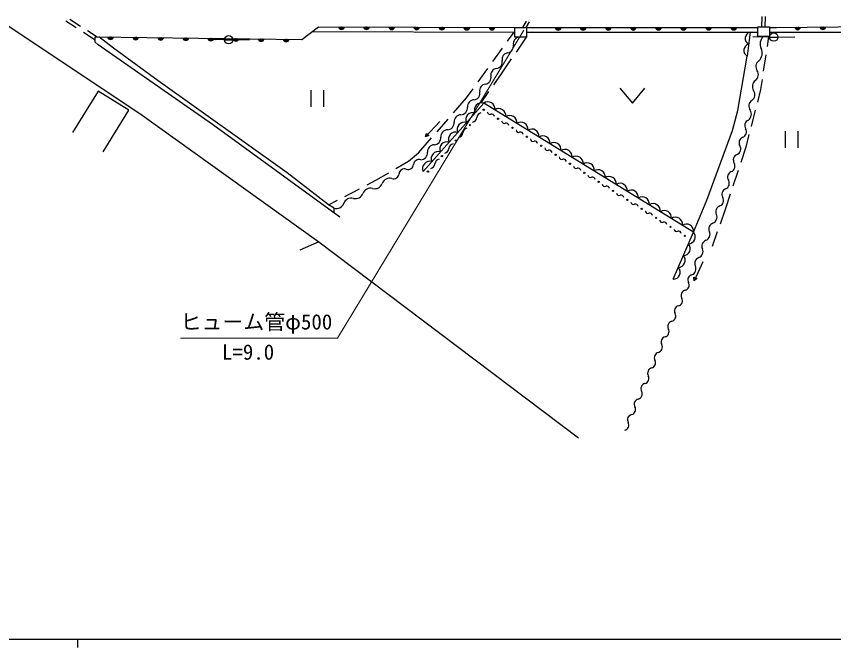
# Model space of a CAD drawing. Units: millimetres, scale not verified. Extents: x 40000 to 680000, y 20000 to 380000.
# Drawn here: x 260696 to 358418, y 204000 to 279505 of the extents above; entities that cross this region are included whole.
import ezdxf
from ezdxf.enums import TextEntityAlignment as Align

# ---------------------------------------------------------------- set-up
doc = ezdxf.new("R2010")
doc.units = ezdxf.units.MM
doc.header["$LTSCALE"] = 1000
for name, color, linetype, lineweight in [('M-BGD', 7, 'Continuous', 25), ('M-STR-HTXT', 7, 'Continuous', 13), ('M-TTL-BAND', 7, 'Continuous', 25)]:
    doc.layers.add(name, color=color, linetype=linetype, lineweight=lineweight)
doc.styles.add('ＭＳ ゴシック', font='')
doc.styles.get('ＭＳ ゴシック').set_extended_font_data('MS Gothic')

msp = doc.modelspace()

# ---------------------------------------------------------------- linework, layer by layer
at = {"layer": 'M-BGD'}
for p, q in [((349834, 278259), (349886, 279505)), ((350218, 278258), (350270, 279504)), ((266609, 278971), (267868, 278157)), ((267103, 279153), (268363, 278338)), ((321650, 278918), (321197, 278159)), ((321647, 278157), (322068, 278867)), ((268708, 277614), (270106, 276710)), ((269203, 277795), (270340, 277060)), ((296096, 277700), (320287, 277604)), ((296841, 278255), (320289, 278163)), ((319430, 276516), (320219, 277604)), ((348424, 277623), (348092, 274744)), ((285586, 276703), (283586, 276719)), ((285586, 276699), (286586, 276699)), ((286586, 276707), (288586, 276739)), ((320482, 275239), (321701, 277011)), ((350757, 277025), (348757, 277041)), ((350629, 277111), (350450, 275904)), ((350757, 277021), (351757, 277021)), ((351757, 277029), (353757, 277062)), ((317669, 274087), (318843, 275706)), ((350303, 274915), (350009, 272937)), ((318697, 272643), (319916, 274415)), ((315907, 271659), (317081, 273278)), ((317770, 271317), (318697, 272643)), ((349862, 271948), (349683, 270742)), ((295913, 270692), (295913, 268692)), ((297413, 270692), (297413, 268692)), ((314530, 269761), (315320, 270849)), ((332853, 270922), (334353, 269122)), ((334353, 269122), (335853, 270922)), ((349683, 270742), (349294, 269236)), ((270484, 270557), (267398, 265612)), ((312976, 267974), (314530, 269761)), ((316269, 269172), (317197, 270498)), ((349043, 268268), (348542, 266332)), ((311331, 266922), (309629, 265091)), ((311007, 265711), (312320, 267220)), ((308796, 263171), (310350, 264957)), ((309629, 265091), (309747, 265493)), ((310022, 265238), (309629, 265091)), ((309747, 265493), (310022, 265238)), ((348292, 265364), (347903, 263859)), ((352633, 265785), (352633, 263785)), ((354133, 265785), (354133, 263785)), ((347903, 263859), (347302, 262031)), ((307601, 262200), (308796, 263171)), ((306078, 261307), (307601, 262200)), ((346989, 261081), (346365, 259181)), ((303693, 259910), (305216, 260802)), ((302630, 259354), (303693, 259910)), ((299971, 257964), (301743, 258891)), ((346052, 258231), (345451, 256403)), ((298022, 256945), (299085, 257501)), ((345451, 256403), (344839, 254666)), ((344507, 253723), (343895, 251985)), ((296849, 252543), (327904, 229109)), ((342766, 250156), (341727, 247882)), ((341727, 247882), (341713, 248301)), ((341713, 248301), (342054, 248145)), ((342054, 248145), (341727, 247882))]:
    msp.add_line(p, q, dxfattribs=at)
for points in [[(257930, 279040), (258785, 278872), (259482, 278540), (275445, 267882), (296849, 252543), (294575, 251547)], [(270106, 277063), (294817, 276745), (296841, 278255)], [(321703, 277599), (322605, 277595), (349337, 277624)], [(321706, 278157), (322606, 278154), (349340, 278182)], [(350754, 277625), (351603, 277626), (362559, 277596)], [(350756, 278184), (351599, 278185), (362639, 278297)], [(299369, 255494), (284141, 266588), (270482, 276078), (270106, 276432), (270106, 277063)], [(298687, 255991), (298694, 256547), (298022, 256945), (293080, 260808), (277655, 271798), (272328, 275714), (270562, 277057)], [(341653, 253710), (343263, 257518), (346325, 265845), (346960, 268234), (348092, 274744)], [(271070, 263320), (274157, 268265), (270484, 270557)], [(339239, 248059), (341653, 253710), (316580, 269130), (309336, 260966)]]:
    msp.add_lwpolyline(points, dxfattribs=at)
for points in [[(320289, 278163), (321706, 278157), (321701, 277011), (320285, 277017)], [(349340, 278261), (350756, 278256), (350752, 277110), (349335, 277116)]]:
    msp.add_lwpolyline(points, close=True, dxfattribs=at)
for centre, radius in [((286086, 276699), 500), ((351257, 277021), 500), ((316580, 268334), 75), ((316580, 268334), 75), ((318298, 267257), 75), ((314912, 266486), 75), ((320015, 266180), 75), ((321733, 265103), 75), ((313245, 264637), 75), ((323450, 264026), 75), ((325168, 262949), 75), ((311577, 262789), 75), ((326886, 261872), 75), ((309909, 260941), 75), ((328603, 260795), 75), ((330321, 259717), 75), ((332038, 258640), 75), ((333756, 257563), 75), ((335474, 256486), 75), ((337191, 255409), 75), ((338909, 254332), 75), ((340626, 253255), 75)]:
    msp.add_circle(centre, radius, dxfattribs=at)
for centre, radius, start, end in [((299566, 278299), 354, 188.57137, 350.97655), ((299566, 278299), 283, 190.79541, 348.75251), ((299566, 278299), 212, 194.54174, 345.00619), ((299566, 278299), 142, 202.25347, 337.29446), ((299566, 278299), 100, 212.57113, 326.9768), ((302566, 278287), 354, 188.57137, 350.97655), ((302566, 278287), 283, 190.79541, 348.75251), ((302566, 278287), 212, 194.54174, 345.00619), ((302566, 278287), 142, 202.25347, 337.29446), ((302566, 278287), 100, 212.57113, 326.9768), ((305566, 278275), 354, 188.57137, 350.97655), ((305566, 278275), 283, 190.79541, 348.75251), ((305566, 278275), 212, 194.54174, 345.00619), ((305566, 278275), 142, 202.25347, 337.29446), ((305566, 278275), 100, 212.57113, 326.9768), ((308566, 278263), 354, 188.57137, 350.97655), ((308566, 278263), 283, 190.79541, 348.75251), ((308566, 278263), 212, 194.54174, 345.00619), ((308566, 278263), 142, 202.25347, 337.29446), ((308566, 278263), 100, 212.57113, 326.9768), ((311566, 278251), 354, 188.57137, 350.97655), ((311566, 278251), 283, 190.79541, 348.75251), ((311566, 278251), 212, 194.54174, 345.00619), ((311566, 278251), 142, 202.25347, 337.29446), ((311566, 278251), 100, 212.57113, 326.9768), ((314565, 278240), 354, 188.57137, 350.97655), ((314565, 278240), 283, 190.79541, 348.75251), ((314565, 278240), 212, 194.54174, 345.00619), ((314565, 278240), 142, 202.25347, 337.29446), ((314565, 278240), 100, 212.57113, 326.9768), ((317565, 278228), 354, 188.57137, 350.97655), ((317565, 278228), 283, 190.79541, 348.75251), ((317565, 278228), 212, 194.54174, 345.00619), ((317565, 278228), 142, 202.25347, 337.29446), ((317565, 278228), 100, 212.57113, 326.9768), ((325473, 278211), 354, 188.8589, 351.26408), ((325473, 278211), 283, 191.08294, 349.04004), ((325473, 278211), 212, 194.82927, 345.29371), ((325473, 278211), 142, 202.54099, 337.58198), ((325473, 278211), 100, 212.85866, 327.26432), ((328473, 278214), 354, 188.8589, 351.26408), ((328473, 278214), 283, 191.08294, 349.04004), ((328473, 278214), 212, 194.82927, 345.29371), ((328473, 278214), 142, 202.54099, 337.58198), ((328473, 278214), 100, 212.85866, 327.26432), ((331473, 278217), 354, 188.8589, 351.26408), ((331473, 278217), 283, 191.08294, 349.04004), ((331473, 278217), 212, 194.82927, 345.29371), ((331473, 278217), 142, 202.54099, 337.58198), ((331473, 278217), 100, 212.85866, 327.26432), ((334473, 278221), 354, 188.8589, 351.26408), ((334473, 278221), 283, 191.08294, 349.04004), ((334473, 278221), 212, 194.82927, 345.29371), ((334473, 278221), 142, 202.54099, 337.58198), ((334473, 278221), 100, 212.85866, 327.26432), ((337473, 278224), 354, 188.8589, 351.26408), ((337473, 278224), 283, 191.08294, 349.04004), ((337473, 278224), 212, 194.82927, 345.29371), ((337473, 278224), 142, 202.54099, 337.58198), ((337473, 278224), 100, 212.85866, 327.26432), ((340473, 278227), 354, 188.8589, 351.26408), ((340473, 278227), 283, 191.08294, 349.04004), ((340473, 278227), 212, 194.82927, 345.29371), ((340473, 278227), 142, 202.54099, 337.58198), ((340473, 278227), 100, 212.85866, 327.26432), ((343473, 278230), 354, 188.8589, 351.26408), ((343473, 278230), 283, 191.08294, 349.04004), ((343473, 278230), 212, 194.82927, 345.29371), ((343473, 278230), 142, 202.54099, 337.58198), ((343473, 278230), 100, 212.85866, 327.26432), ((346473, 278233), 354, 188.8589, 351.26408), ((346473, 278233), 283, 191.08294, 349.04004), ((346473, 278233), 212, 194.82927, 345.29371), ((346473, 278233), 142, 202.54099, 337.58198), ((346473, 278233), 100, 212.85866, 327.26432), ((348614, 276871), 775, 104.20534, 242.643), ((354119, 278265), 354, 189.37875, 351.78392), ((354119, 278265), 283, 191.60278, 349.55989), ((354119, 278265), 212, 195.34911, 345.81356), ((354119, 278265), 142, 203.06084, 338.10183), ((354119, 278265), 100, 213.3785, 327.78417), ((357119, 278295), 354, 189.37875, 351.78392), ((357119, 278295), 283, 191.60278, 349.55989), ((357119, 278295), 212, 195.34911, 345.81356), ((357119, 278295), 142, 203.06084, 338.10183), ((357119, 278295), 100, 213.3785, 327.78417), ((271963, 277093), 354, 188.06155, 350.46673), ((271963, 277093), 283, 190.28559, 348.24269), ((271963, 277093), 212, 194.03192, 344.49637), ((271963, 277093), 142, 201.74365, 336.78464), ((271963, 277093), 100, 212.06131, 326.46697), ((274963, 277054), 354, 188.06155, 350.46673), ((274963, 277054), 283, 190.28559, 348.24269), ((274963, 277054), 212, 194.03192, 344.49637), ((274963, 277054), 142, 201.74365, 336.78464), ((274963, 277054), 100, 212.06131, 326.46697), ((277962, 277016), 354, 188.06155, 350.46673), ((277962, 277016), 283, 190.28559, 348.24269), ((277962, 277016), 212, 194.03192, 344.49637), ((277962, 277016), 142, 201.74365, 336.78464), ((277962, 277016), 100, 212.06131, 326.46697), ((280962, 276977), 354, 188.06155, 350.46673), ((280962, 276977), 283, 190.28559, 348.24269), ((280962, 276977), 212, 194.03192, 344.49637), ((280962, 276977), 142, 201.74365, 336.78464), ((280962, 276977), 100, 212.06131, 326.46697), ((283962, 276939), 354, 188.06155, 350.46673), ((283962, 276939), 283, 190.28559, 348.24269), ((283962, 276939), 212, 194.03192, 344.49637), ((283962, 276939), 142, 201.74365, 336.78464), ((283962, 276939), 100, 212.06131, 326.46697), ((286962, 276900), 354, 188.06155, 350.46673), ((286962, 276900), 283, 190.28559, 348.24269), ((286962, 276900), 212, 194.03192, 344.49637), ((286962, 276900), 142, 201.74365, 336.78464), ((286962, 276900), 100, 212.06131, 326.46697), ((289961, 276862), 354, 188.06155, 350.46673), ((289961, 276862), 283, 190.28559, 348.24269), ((289961, 276862), 212, 194.03192, 344.49637), ((289961, 276862), 142, 201.74365, 336.78464), ((289961, 276862), 100, 212.06131, 326.46697), ((292961, 276823), 354, 188.06155, 350.46673), ((292961, 276823), 283, 190.28559, 348.24269), ((292961, 276823), 212, 194.03192, 344.49637), ((292961, 276823), 142, 201.74365, 336.78464), ((292961, 276823), 100, 212.06131, 326.46697), ((320891, 276235), 786, 97.43361, 191.42159), ((350850, 276202), 1230, 132.21541, 206.56565), ((319349, 275924), 786, 277.43361, 11.42159), ((348449, 275432), 775, 104.20534, 242.643), ((348649, 275101), 1230, 312.21541, 26.56565), ((319552, 274364), 786, 97.43361, 191.42159), ((318011, 274053), 786, 277.43361, 11.42159), ((349960, 273495), 847, 124.82158, 215.184), ((318214, 272494), 786, 97.43361, 191.42159), ((348575, 272519), 847, 304.82158, 35.184), ((316673, 272182), 786, 277.43361, 11.42159), ((349542, 271128), 847, 124.82158, 215.184), ((316876, 270623), 786, 97.43361, 191.42159), ((315335, 270311), 786, 277.43361, 11.42159), ((348158, 270152), 847, 304.82158, 35.184), ((315483, 268686), 846, 93.16036, 183.56024), ((316330, 268310), 858, 73.07429, 203.76715), ((317057, 268426), 850, 352.72413, 124.08944), ((349125, 268761), 847, 124.82158, 215.184), ((313794, 268581), 846, 273.16036, 3.56024), ((315296, 267143), 858, 73.07429, 203.76715), ((316361, 267356), 617, 100.8262, 175.05034), ((317328, 268102), 326, 186.00544, 289.81335), ((317550, 267488), 326, 6.00544, 109.81335), ((318376, 267615), 850, 352.72413, 124.08944), ((347741, 267785), 847, 304.82158, 35.184), ((312197, 266786), 846, 273.16036, 3.56024), ((313887, 266891), 846, 93.16036, 183.56024), ((314261, 265977), 858, 73.07429, 203.76715), ((315131, 267463), 617, 280.8262, 355.05034), ((319046, 267025), 326, 186.00544, 289.81335), ((319696, 266803), 850, 352.72413, 124.08944), ((321015, 265992), 850, 352.72413, 124.08944), ((348490, 266432), 709, 111.99701, 211.28996), ((312291, 265096), 846, 93.16036, 183.56024), ((314693, 265508), 617, 100.8262, 175.05034), ((319267, 266411), 326, 6.00544, 109.81335), ((320763, 265948), 326, 186.00544, 289.81335), ((322335, 265180), 850, 352.72413, 124.08944), ((347278, 265695), 709, 291.99701, 31.28996), ((310601, 264990), 846, 273.16036, 3.56024), ((313226, 264811), 858, 73.07429, 203.76715), ((313464, 265615), 617, 280.8262, 355.05034), ((320985, 265334), 326, 6.00544, 109.81335), ((322481, 264871), 326, 186.00544, 289.81335), ((323655, 264368), 850, 352.72413, 124.08944), ((347809, 264380), 709, 111.99701, 211.28996), ((310694, 263300), 846, 93.16036, 183.56024), ((312191, 263644), 858, 73.07429, 203.76715), ((313026, 263660), 617, 100.8262, 175.05034), ((322702, 264257), 326, 6.00544, 109.81335), ((324974, 263557), 850, 352.72413, 124.08944), ((346597, 263643), 709, 291.99701, 31.28996), ((309005, 263195), 846, 273.16036, 3.56024), ((311156, 262478), 858, 73.07429, 203.76715), ((311796, 263766), 617, 280.8262, 355.05034), ((324199, 263794), 326, 186.00544, 289.81335), ((324420, 263180), 326, 6.00544, 109.81335), ((326294, 262745), 850, 352.72413, 124.08944), ((347128, 262328), 709, 111.99701, 211.28996), ((308840, 261729), 656, 71.15698, 174.68768), ((310122, 261311), 858, 73.07429, 203.76715), ((311358, 261812), 617, 100.8262, 175.05034), ((325916, 262717), 326, 186.00544, 289.81335), ((326137, 262103), 326, 6.00544, 109.81335), ((327614, 261933), 850, 352.72413, 124.08944), ((328933, 261122), 850, 352.72413, 124.08944), ((345916, 261591), 709, 291.99701, 31.28996), ((307110, 260609), 656, 71.15698, 174.68768), ((307533, 261851), 656, 251.15698, 354.68768), ((310128, 261918), 617, 280.8262, 355.05034), ((327634, 261640), 326, 186.00544, 289.81335), ((327855, 261026), 326, 6.00544, 109.81335), ((330253, 260310), 850, 352.72413, 124.08944), ((346447, 260276), 709, 111.99701, 211.28996), ((305344, 259180), 962, 75.06014, 159.57021), ((305803, 260730), 656, 251.15698, 354.68768), ((329351, 260563), 326, 186.00544, 289.81335), ((329573, 259949), 326, 6.00544, 109.81335), ((331572, 259499), 850, 352.72413, 124.08944), ((303540, 259852), 962, 255.06014, 339.57021), ((331069, 259486), 326, 186.00544, 289.81335), ((331290, 258872), 326, 6.00544, 109.81335), ((332892, 258687), 850, 352.72413, 124.08944), ((345235, 259539), 709, 291.99701, 31.28996), ((301241, 258664), 962, 255.06014, 339.57021), ((303044, 257992), 962, 75.06014, 159.57021), ((332787, 258409), 326, 186.00544, 289.81335), ((333008, 257795), 326, 6.00544, 109.81335), ((334212, 257875), 850, 352.72413, 124.08944), ((345767, 258224), 709, 111.99701, 211.28996), ((298942, 257477), 962, 255.06014, 339.57021), ((300745, 256805), 962, 75.06014, 159.57021), ((334504, 257332), 326, 186.00544, 289.81335), ((334725, 256718), 326, 6.00544, 109.81335), ((335531, 257064), 850, 352.72413, 124.08944), ((336851, 256252), 850, 352.72413, 124.08944), ((344554, 257488), 709, 291.99701, 31.28996), ((336222, 256255), 326, 186.00544, 289.81335), ((338171, 255440), 850, 352.72413, 124.08944), ((345065, 256130), 741, 109.30767, 206.27681), ((336443, 255641), 326, 6.00544, 109.81335), ((337939, 255178), 326, 186.00544, 289.81335), ((339490, 254629), 850, 352.72413, 124.08944), ((343736, 255474), 741, 289.30767, 26.27681), ((338161, 254564), 326, 6.00544, 109.81335), ((340810, 253817), 850, 352.72413, 124.08944), ((344226, 254074), 741, 109.30767, 206.27681), ((339657, 254101), 326, 186.00544, 289.81335), ((339878, 253487), 326, 6.00544, 109.81335), ((341039, 253137), 840, 270.73802, 42.98671), ((342896, 253418), 741, 289.30767, 26.27681), ((340435, 251724), 840, 270.73802, 42.98671), ((343387, 252018), 741, 109.30767, 206.27681), ((342057, 251362), 741, 289.30767, 26.27681), ((339831, 250311), 840, 270.73802, 42.98671), ((342547, 249962), 741, 109.30767, 206.27681), ((339228, 248899), 840, 270.73802, 42.98671), ((341217, 249306), 741, 289.30767, 26.27681), ((341618, 247988), 637, 104.09961, 209.25973), ((340506, 247365), 637, 284.09961, 29.25973), ((340817, 246129), 637, 104.09961, 209.25973), ((339705, 245506), 637, 284.09961, 29.25973), ((340015, 244270), 637, 104.09961, 209.25973), ((338903, 243647), 637, 284.09961, 29.25973), ((339214, 242411), 637, 104.09961, 209.25973), ((338102, 241789), 637, 284.09961, 29.25973), ((338413, 240553), 637, 104.09961, 209.25973), ((337301, 239930), 637, 284.09961, 29.25973), ((337611, 238694), 637, 104.09961, 209.25973), ((336499, 238071), 637, 284.09961, 29.25973), ((335698, 236212), 637, 284.09961, 29.25973), ((336810, 236835), 637, 104.09961, 209.25973), ((336009, 234976), 637, 104.09961, 209.25973), ((334897, 234353), 637, 284.09961, 29.25973), ((335207, 233117), 637, 104.09961, 209.25973), ((334095, 232494), 637, 284.09961, 29.25973), ((334406, 231258), 637, 104.09961, 209.25973), ((333294, 230635), 637, 284.09961, 29.25973)]:
    msp.add_arc(centre, radius, start, end, dxfattribs=at)
at = {"layer": 'M-STR-HTXT'}
for p, q in [((321390, 277843), (299081, 241000)), ((299081, 241000), (280331, 241000))]:
    msp.add_line(p, q, dxfattribs=at)
at = {"layer": 'M-TTL-BAND'}
for p, q in [((40000, 205000), (579000, 205000)), ((268000, 205000), (268000, 204000))]:
    msp.add_line(p, q, dxfattribs=at)

# ---------------------------------------------------------------- texts
at = {"layer": 'M-STR-HTXT', "style": 'ＭＳ ゴシック'}
msp.add_text('ヒューム管φ500', height=1833, dxfattribs=at).set_placement((280331, 241500), align=Align.BOTTOM_LEFT)
msp.add_text('L=9.0', height=1833, dxfattribs=at).set_placement((288406, 237891), align=Align.BOTTOM_CENTER)

doc.saveas('drawing.dxf')
